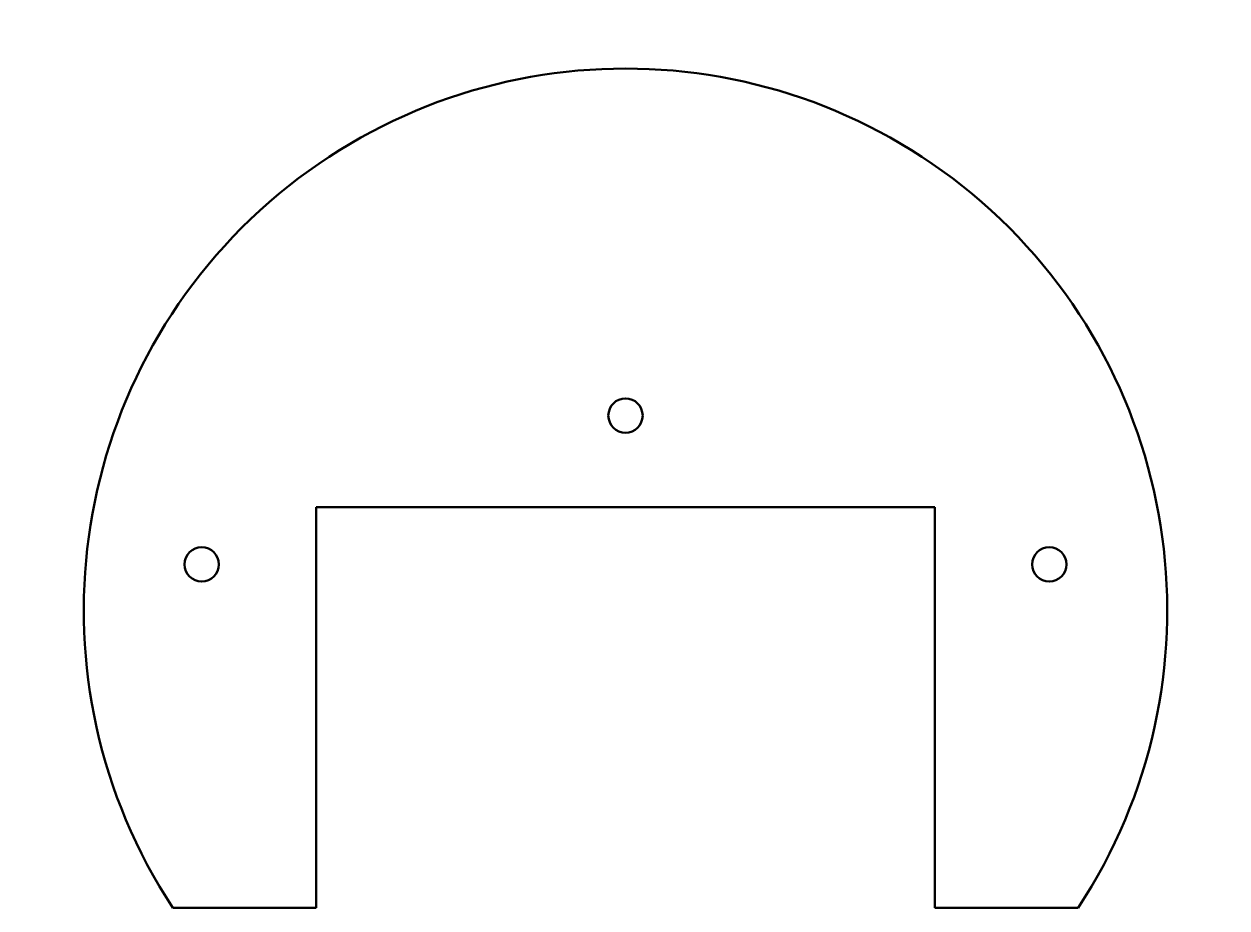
# Model space of a CAD drawing. Header units: millimetres. Extents: x 96 to 201, y 124 to 201.
import ezdxf

# ---------------------------------------------------------------- set-up
doc = ezdxf.new("R2010")
doc.units = ezdxf.units.MM
doc.header["$LTSCALE"] = 0.75
doc.layers.add('Visible', color=7, linetype='Continuous', lineweight=50)

msp = doc.modelspace()

# ---------------------------------------------------------------- linework, layer by layer
at = {"layer": 'Visible'}
for p, q in [((121.880015, 158.666665), (175.880016, 158.666665)), ((121.880015, 123.666665), (121.880015, 158.666665)), ((175.880016, 158.666665), (175.880016, 123.666665)), ((109.366853, 123.666665), (121.880015, 123.666665)), ((175.880016, 123.666665), (188.393178, 123.666665))]:
    msp.add_line(p, q, dxfattribs=at)
at = {"layer": 'Visible', "extrusion": (0, 0, -1)}
for centre in [(-148.880016, 166.666665), (-111.880015, 153.666665), (-185.880016, 153.666665)]:
    msp.add_circle(centre, 1.5, dxfattribs=at)
msp.add_arc((-148.880016, 149.666665), 47.3, 326.65474, 213.34526, dxfattribs=at)

doc.saveas('drawing.dxf')
